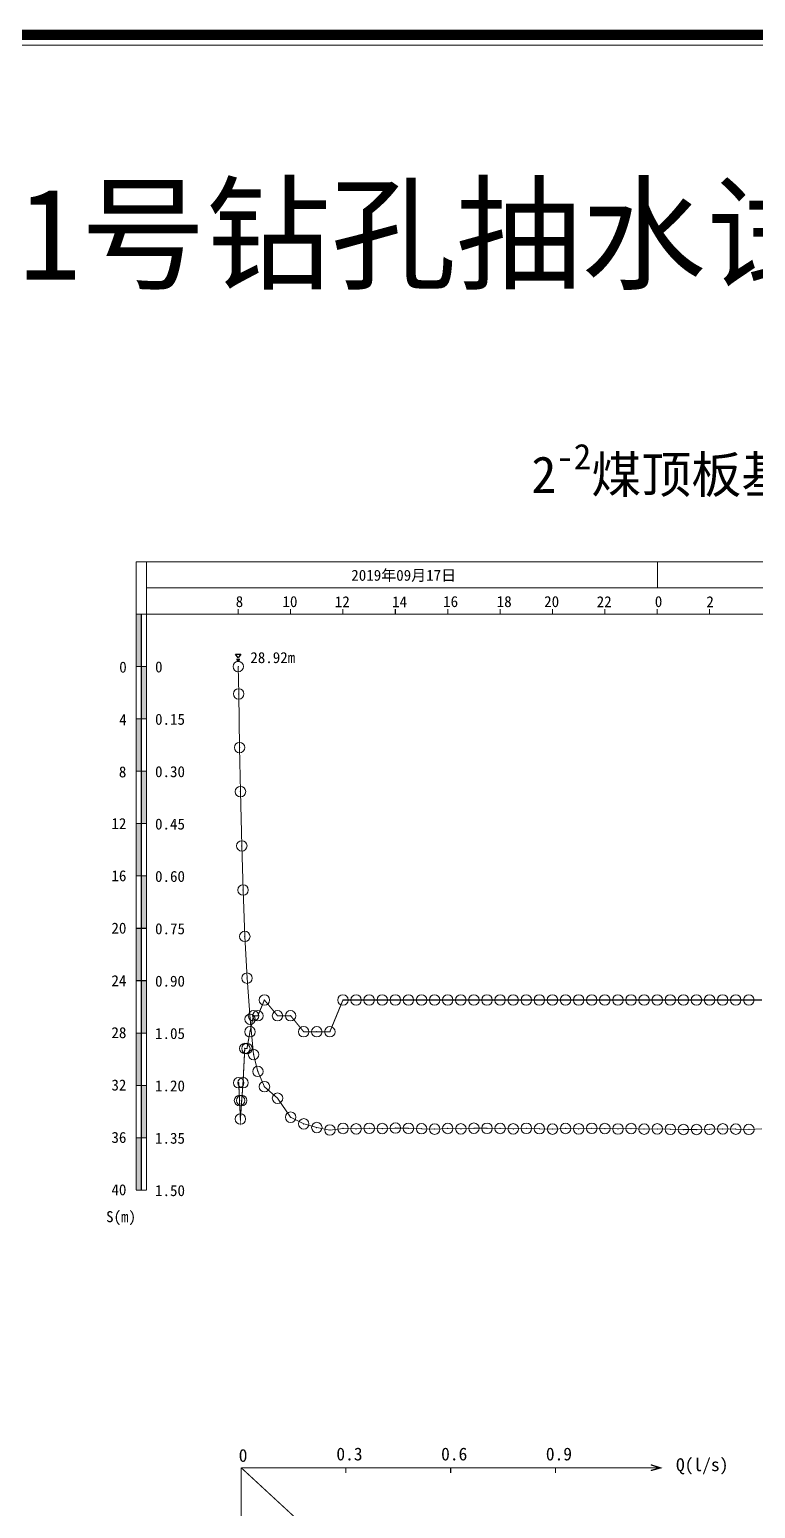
# Model space of a CAD drawing. Header units: millimetres. Extents: x -182 to 395, y -757 to 122.
# Drawn here: x -32.3 to 106.2, y -160.8 to 121.6 of the extents above; entities that cross this region are included whole.
import ezdxf

# ---------------------------------------------------------------- set-up
doc = ezdxf.new("R2010")
doc.units = ezdxf.units.MM
doc.header["$PDMODE"] = 32
doc.header["$PDSIZE"] = 2
for name, color, linetype in [('Q-S曲线WL', 7, 'Continuous'), ('Q-S曲线WT', 7, 'Continuous'), ('图框WL', 7, 'Continuous'), ('图框WT', 7, 'Continuous'), ('标尺WL', 7, 'Continuous'), ('标尺WT', 7, 'Continuous'), ('水位点WT', 7, 'Continuous'), ('水位线WL', 7, 'Continuous'), ('流量点WT', 7, 'Continuous'), ('流量线WL', 7, 'Continuous')]:
    doc.layers.add(name, color=color, linetype=linetype)
doc.styles.get("Standard").update_dxf_attribs({"font": ''})
doc.styles.get('Standard').set_extended_font_data('SimSun')

# ---------------------------------------------------------------- blocks, each defined once
blk = doc.blocks.new('449')
at = {"color": 18, "true_color": 0x000000}
for points in [[(0, 0), (0.857143, 0), (0.428571, -0.571429), (0, 0)], [(0.142857, -0.785714), (0.714286, -0.785714)], [(0.214286, -1), (0.642857, -1)]]:
    blk.add_lwpolyline(points, dxfattribs=at)

msp = doc.modelspace()

# ---------------------------------------------------------------- hatches: boundary and pattern name
h = msp.add_hatch(color=256)
h.paths.add_polyline_path([(-11.01, 10.02), (-12.01, 10.02), (-12.01, 5.02), (-12.01, 0.02), (-11.01, 0.02)])
h.paths.add_polyline_path([(-11.01, -9.98), (-10.01, -9.98), (-10.01, 0.02), (-11.01, 0.02)])
h.paths.add_polyline_path([(-12.01, -19.98), (-11.01, -19.98), (-11.01, -9.98), (-12.01, -9.98)])
h.paths.add_polyline_path([(-11.01, -29.98), (-10.01, -29.98), (-10.01, -19.98), (-11.01, -19.98)])
h.paths.add_polyline_path([(-12.01, -39.98), (-11.01, -39.98), (-11.01, -29.98), (-12.01, -29.98)])
h.paths.add_polyline_path([(-11.01, -49.98), (-10.01, -49.98), (-10.01, -39.98), (-11.01, -39.98)])
h.paths.add_polyline_path([(-11.01, -49.98), (-12.01, -49.98), (-12.01, -59.98), (-11.01, -59.98)])
h.paths.add_polyline_path([(-10.01, -59.98), (-11.01, -59.98), (-11.01, -69.98), (-10.01, -69.98)])
h.paths.add_polyline_path([(-12.01, -79.98), (-11.01, -79.98), (-11.01, -69.98), (-12.01, -69.98)])
at = {"layer": '流量点WT', "lineweight": 20}
h = msp.add_hatch(color=256, dxfattribs=at)
h.paths.add_polyline_path([(-10.01, -79.98), (-11.01, -79.98), (-11.01, -89.98), (-10.01, -89.98)])
h.paths.add_polyline_path([(-11.01, -89.98), (-12.01, -89.98), (-12.01, -99.98), (-11.01, -99.98)])

# ---------------------------------------------------------------- linework, layer by layer
at = {"layer": 'Q-S曲线WL'}
for points, const_width in [([(86.27, -153.53), (88.1, -153.02), (86.27, -152.42)], 0.25), ([(8.06, -153), (8.06, -233)], 0.2), ([(8.06, -153), (88.06, -153)], 0.2), ([(8.08, -153.01), (89.92, -228.59)], 0.2), ([(28.06, -154), (28.06, -153)], 0.2), ([(48.06, -154), (48.06, -153)], 0.2), ([(68.06, -154), (68.06, -153)], 0.2)]:
    msp.add_lwpolyline(points, dxfattribs=dict(at, const_width=const_width))
msp.add_lwpolyline([(8.06, -153), (8.06, -153)], dxfattribs=at)
at = {"layer": '图框WL'}
for points, const_width in [([(-180.64, -756.11), (-180.64, 120.64), (-180.64, 120.64), (394.04, 120.64)], 2), ([(-178.64, -754.11), (-178.64, 118.64), (-178.64, 118.64), (392.04, 118.64)], 0.2)]:
    msp.add_lwpolyline(points, dxfattribs=dict(at, const_width=const_width))
at = {"layer": '标尺WL', "const_width": 0.2}
for points in [[(-12.01, 20.02), (-10.01, 20.02)], [(-12.01, 10.02), (-12.01, 20.02)], [(-10.01, 15.02), (-10.01, 20.02)], [(-10.01, 20.02), (299.99, 20.02), (377.49, 19.97)], [(87.56, 15.02), (87.56, 20.02)], [(-10.01, 10.02), (-10.01, 15.02)], [(377.49, 15.02), (-10.01, 15.02)], [(-12.01, 10.02), (-11.01, 10.02)], [(-12.01, 10.02), (-12.01, 5.02), (-12.01, 5.02), (-12.01, 0.02)], [(-11.01, 10.02), (-10.01, 10.02)], [(-11.01, 0.02), (-11.01, 10.02)], [(-10.01, 0.02), (-10.01, 10.02)], [(-10.01, 10.02), (377.49, 10.02)], [(7.49, 11.02), (7.49, 10.02)], [(17.49, 11.02), (17.49, 10.02)], [(27.49, 11.02), (27.49, 10.02)], [(37.49, 11.02), (37.49, 10.02)], [(47.49, 11.02), (47.49, 10.02)], [(57.49, 11.02), (57.49, 10.02)], [(67.49, 11.02), (67.49, 10.02)], [(77.49, 11.02), (77.49, 10.02)], [(87.49, 11.02), (87.49, 10.02)], [(97.49, 11.02), (97.49, 10.02)], [(-12.01, 0.02), (-12.01, -6.12), (-12.01, -6.12), (-12.01, -9.98)], [(-12.01, 0.02), (-11.01, 0.02)], [(-11.01, -9.98), (-11.01, 0.02)], [(-11.01, 0.02), (-10.01, 0.02)], [(-10.01, -9.98), (-10.01, 0.02)], [(-12.01, -9.98), (-11.01, -9.98)], [(-12.01, -19.98), (-12.01, -9.98)], [(-11.01, -9.98), (-10.01, -9.98)], [(-11.01, -19.98), (-11.01, -9.98)], [(-10.01, -19.98), (-10.01, -9.98)], [(-12.01, -19.98), (-11.01, -19.98)], [(-12.01, -29.98), (-12.01, -19.98)], [(-11.01, -19.98), (-10.01, -19.98)], [(-11.01, -29.98), (-11.01, -19.98)], [(-10.01, -29.98), (-10.01, -19.98)], [(-12.01, -29.98), (-11.01, -29.98)], [(-12.01, -39.98), (-12.01, -29.98)], [(-11.01, -29.98), (-10.01, -29.98)], [(-11.01, -39.98), (-11.01, -29.98)], [(-10.01, -39.98), (-10.01, -29.98)], [(-12.01, -39.98), (-11.01, -39.98)], [(-12.01, -49.98), (-12.01, -39.98)], [(-11.01, -39.98), (-10.01, -39.98)], [(-11.01, -49.98), (-11.01, -39.98)], [(-10.01, -49.98), (-10.01, -39.98)], [(-12.01, -49.98), (-11.01, -49.98)], [(-12.01, -59.98), (-12.01, -49.98)], [(-11.01, -49.98), (-10.01, -49.98)], [(-11.01, -59.98), (-11.01, -49.98)], [(-10.01, -59.98), (-10.01, -49.98)], [(-12.01, -59.98), (-11.01, -59.98)], [(-12.01, -69.98), (-12.01, -59.98)], [(-11.01, -59.98), (-10.01, -59.98)], [(-11.01, -69.98), (-11.01, -59.98)], [(-10.01, -69.98), (-10.01, -59.98)], [(-12.01, -99.98), (-12.01, -69.98)], [(-12.01, -69.98), (-11.01, -69.98)], [(-11.01, -69.98), (-10.01, -69.98)], [(-11.01, -79.98), (-11.01, -69.98)], [(-10.01, -99.98), (-10.01, -69.98)], [(-12.01, -79.98), (-11.01, -79.98)], [(-11.01, -79.98), (-10.01, -79.98)], [(-11.01, -89.98), (-11.01, -79.98)], [(-12.01, -89.98), (-11.01, -89.98)], [(-11.01, -89.98), (-10.01, -89.98)], [(-11.01, -99.98), (-11.01, -89.98)], [(-12.01, -99.98), (-11.01, -99.98)], [(-11.01, -99.98), (-10.01, -99.98)]]:
    msp.add_lwpolyline(points, dxfattribs=at)
at = {"layer": '水位点WT', "color": 5, "lineweight": 20}
for p in [(7.5, 0), (7.58, -5.22), (7.75, -15.47), (7.92, -23.88), (8.17, -34.25), (8.42, -42.67), (8.75, -51.52), (9.17, -59.5), (9.75, -67.35), (10.42, -74.08), (11.25, -77.3), (12.5, -80.22), (15, -82.42), (17.5, -86.05), (20, -87.33), (22.5, -88.03), (25, -88.5), (27.5, -88.2), (30, -88.28), (32.5, -88.17), (35, -88.22), (37.5, -88.12), (40, -88.17), (42.5, -88.25), (45, -88.33), (47.5, -88.2), (50, -88.28), (52.5, -88.15), (55, -88.17), (57.5, -88.2), (60, -88.28), (62.5, -88.17), (65, -88.25), (67.5, -88.33), (70, -88.2), (72.5, -88.28), (75, -88.17), (77.5, -88.22), (80, -88.3), (82.5, -88.22), (85, -88.33), (87.5, -88.28), (90, -88.35), (92.5, -88.4), (95, -88.4), (97.5, -88.35), (100, -88.28), (102.5, -88.33), (105, -88.38)]:
    msp.add_point(p, dxfattribs=at)
at = {"layer": '水位线WL', "color": 5, "lineweight": 20}
msp.add_lwpolyline([(7.5, 0), (7.58, -5.22), (7.75, -15.47), (7.92, -23.88), (8.17, -34.25), (8.42, -42.67), (8.75, -51.52), (9.17, -59.5), (9.75, -67.35), (10.42, -74.08), (11.25, -77.3), (12.5, -80.22), (15, -82.42), (17.5, -86.05), (20, -87.33), (22.5, -88.03), (25, -88.5), (27.5, -88.2), (30, -88.28), (32.5, -88.17), (35, -88.22), (37.5, -88.12), (40, -88.17), (42.5, -88.25), (45, -88.33), (47.5, -88.2), (50, -88.28), (52.5, -88.15), (55, -88.17), (57.5, -88.2), (60, -88.28), (62.5, -88.17), (65, -88.25), (67.5, -88.33), (70, -88.2), (72.5, -88.28), (75, -88.17), (77.5, -88.22), (80, -88.3), (82.5, -88.22), (85, -88.33), (87.5, -88.28), (90, -88.35), (92.5, -88.4), (95, -88.4), (97.5, -88.35), (100, -88.28), (102.5, -88.33), (105, -88.38), (107.5, -88.3)], dxfattribs=at)
at = {"layer": '流量线WL', "color": 4, "lineweight": 20, "const_width": 0.2}
msp.add_lwpolyline([(7.58, -79.47), (7.58, -79.47), (7.74, -82.87), (7.91, -86.4), (8.16, -82.87), (8.41, -79.47), (8.74, -72.93), (9.16, -72.93), (9.74, -69.73), (10.41, -66.67), (11.24, -66.67), (12.49, -63.67), (14.99, -66.67), (17.49, -66.67), (19.99, -69.73), (22.49, -69.73), (24.99, -69.73), (27.49, -63.67), (29.99, -63.67), (32.49, -63.67), (34.99, -63.67), (37.49, -63.67), (39.99, -63.67), (42.49, -63.67), (44.99, -63.67), (47.49, -63.67), (49.99, -63.67), (52.49, -63.67), (54.99, -63.67), (57.49, -63.67), (59.99, -63.67), (62.49, -63.67), (64.99, -63.67), (67.49, -63.67), (69.99, -63.67), (72.49, -63.67), (74.99, -63.67), (77.49, -63.67), (79.99, -63.67), (82.49, -63.67), (84.99, -63.67), (87.49, -63.67), (89.99, -63.67), (92.49, -63.67), (94.99, -63.67), (97.49, -63.67), (99.99, -63.67), (102.49, -63.67), (104.99, -63.67), (107.49, -63.67)], dxfattribs=at)
at = {"layer": '流量线WL', "color": 4, "lineweight": 20}
for p in [(12.49, -63.67), (27.49, -63.67), (29.99, -63.67), (32.49, -63.67), (34.99, -63.67), (37.49, -63.67), (39.99, -63.67), (42.49, -63.67), (44.99, -63.67), (47.49, -63.67), (49.99, -63.67), (52.49, -63.67), (54.99, -63.67), (57.49, -63.67), (59.99, -63.67), (62.49, -63.67), (64.99, -63.67), (67.49, -63.67), (69.99, -63.67), (72.49, -63.67), (74.99, -63.67), (77.49, -63.67), (79.99, -63.67), (82.49, -63.67), (84.99, -63.67), (87.49, -63.67), (89.99, -63.67), (92.49, -63.67), (94.99, -63.67), (97.49, -63.67), (99.99, -63.67), (102.49, -63.67), (104.99, -63.67), (10.41, -66.67), (11.24, -66.67), (14.99, -66.67), (17.49, -66.67), (9.74, -69.73), (19.99, -69.73), (22.49, -69.73), (24.99, -69.73), (8.74, -72.93), (9.16, -72.93), (7.58, -79.47), (8.41, -79.47), (7.74, -82.87), (8.16, -82.87), (7.91, -86.4)]:
    msp.add_point(p, dxfattribs=at)

# ---------------------------------------------------------------- block references
at = {"layer": '标尺WT', "color": 5, "xscale": 1.2, "yscale": 1.2}
msp.add_blockref('449', (6.96, 2.37), dxfattribs=at)

# ---------------------------------------------------------------- texts
at = {"layer": 'Q-S曲线WT', "char_height": 2.45, "attachment_point": 7}
for s, insert, width in [('\\A1;0', (7.58, -151.9), 2.59), ('\\A1;0.3', (26.23, -151.63), 7.77), ('\\A1;0.6', (46.23, -151.63), 7.77), ('\\A1;0.9', (66.23, -151.63), 7.77), ('Q(l/s)', (91.08, -154.29), 15.54)]:
    msp.add_mtext(s, dxfattribs=dict(at, insert=insert, width=width))
at = {"layer": '图框WT', "insert": (-58.26, 71.78), "char_height": 17.5, "width": 542.5, "attachment_point": 7}
msp.add_mtext('\\A1;SW1号钻孔抽水试验综合成果图', dxfattribs=at)
at = {"layer": '标尺WT', "attachment_point": 7}
for s, insert, char_height, width in [('\\A1; 2{\\H0.7x;\\S-2^ ;}煤顶板基岩段含水层段抽水试验历时曲线', (58.71, 32.31), 7, 294), ('\\A1;2019年09月17日', (29.08, 16.15), 2.1, 29.4), ('\\A1;8', (7.01, 11.33), 2.1, 4.2), ('\\A1;10', (15.94, 11.33), 2.1, 4.2), ('\\A1;12', (25.94, 11.33), 2.1, 4.2), ('\\A1;14', (36.88, 11.33), 2.1, 2.1), ('\\A1;16', (46.62, 11.33), 2.1, 2.1), ('\\A1;18', (56.85, 11.33), 2.1, 2.1), ('\\A1;20', (65.91, 11.33), 2.1, 4.2), ('\\A1;22', (75.94, 11.33), 2.1, 4.2), ('\\A1;0', (87.04, 11.33), 2.1, 4.2), ('\\A1;2', (96.88, 11.33), 2.1, 2.1), ('\\A1;0', (-15.23, -1.19), 2.1, 2.1), ('\\A1;0', (-8.39, -1.15), 2.1, 2.1), ('\\A1;4', (-15.23, -11.19), 2.1, 2.1), ('\\A1;0.15', (-8.39, -11.15), 2.1, 10.5), ('\\A1;8', (-15.3, -21.19), 2.1, 2.0193), ('\\A1;0.30', (-8.39, -21.15), 2.1, 10.5), ('\\A1;12', (-16.72, -31.03), 2.1, 4.2), ('\\A1;0.45', (-8.39, -31.15), 2.1, 10.5), ('\\A1;16', (-16.72, -41.03), 2.1, 4.2), ('\\A1;0.60', (-8.39, -41.15), 2.1, 10.5), ('\\A1;20', (-16.72, -51.03), 2.1, 4.2), ('\\A1;0.75', (-8.39, -51.15), 2.1, 10.5), ('\\A1;24', (-16.72, -61.03), 2.1, 4.2), ('\\A1;0.90', (-8.39, -61.15), 2.1, 10.5), ('\\A1;28', (-16.72, -70.99), 2.1, 4.2), ('\\A1;1.05', (-8.39, -71.15), 2.1, 10.5), ('\\A1;32', (-16.72, -80.99), 2.1, 4.2), ('\\A1;1.20', (-8.39, -81.15), 2.1, 10.5), ('\\A1;36', (-16.72, -90.99), 2.1, 4.2), ('\\A1;1.35', (-8.39, -91.15), 2.1, 10.5), ('\\A1;40', (-16.72, -100.99), 2.1, 4.2), ('\\A1;1.50', (-8.39, -101.15), 2.1, 10.5), ('\\A1;S(m)', (-17.74, -106.66), 2.1, 8.4)]:
    msp.add_mtext(s, dxfattribs=dict(at, insert=insert, char_height=char_height, width=width))
at = {"layer": '标尺WT', "color": 5, "insert": (9.8, 0.63), "char_height": 2.1, "width": 12.6, "attachment_point": 7}
msp.add_mtext('\\A1;28.92m', dxfattribs=at)

doc.saveas('drawing.dxf')
